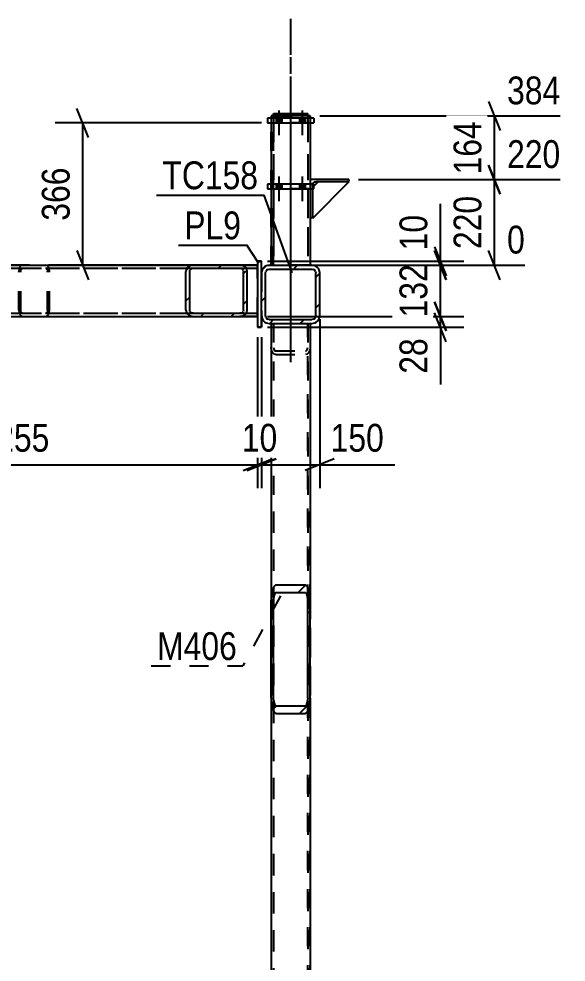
# Model space of a CAD drawing. Header units: millimetres. Extents: x -851 to 338, y -786 to 55.
# Drawn here: x 149.9 to 206.3, y -240.2 to -143 of the extents above; entities that cross this region are included whole.
import ezdxf

# ---------------------------------------------------------------- set-up
doc = ezdxf.new("R2010")
doc.units = ezdxf.units.MM
doc.linetypes.add('DXK_LINE_DOT2', pattern=[3.9198, 1.9599, -1.9599])
doc.linetypes.add('DXK_LINE_DOT3', pattern=[5.9187, 2.979, -0.9799, 0.9799, -0.9799])
doc.styles.add('Arial Narrow', font='ARIALN.TTF', dxfattribs={"height": 0.2})

# ---------------------------------------------------------------- blocks, each defined once
blk = doc.blocks.new('Part-232933133-59999 - 10991')
at = {"color": 7, "linetype": 'DXK_LINE_DOT3'}
blk.add_line((177.879, -143.749), (177.879, -178.392), dxfattribs=at)
at = {"color": 2, "linetype": 'Continuous'}
for p, q in [((175.879, -153.749), (175.879, -160.066)), ((179.879, -153.749), (179.879, -160.066))]:
    blk.add_line(p, q, dxfattribs=at)
at = {"color": 7, "linetype": 'DXK_LINE_DOT2'}
for p, q in [((179.879, -153.749), (175.879, -153.749)), ((176.119, -153.749), (176.119, -168.392)), ((179.639, -153.749), (179.639, -168.392)), ((175.879, -160.066), (175.879, -168.392)), ((179.879, -160.066), (179.879, -168.392)), ((179.879, -168.392), (175.879, -168.392))]:
    blk.add_line(p, q, dxfattribs=at)
blk = doc.blocks.new('Part-232933133-11105 - 10991')
at = {"linetype": 'Continuous'}
h = blk.add_hatch(dxfattribs=at)
h.set_pattern_fill('', scale=0.7, style=0, pattern_type=0)
h.set_pattern_definition([(45, (175.3726, -168.451), (-1.57154, 1.57154), [])])
h.paths.add_polyline_path([(175.679, -168.39), (175.373, -168.451), (175.113, -168.624), (174.94, -168.884), (174.879, -169.19), (174.879, -173.59), (174.94, -173.896), (175.113, -174.156), (175.373, -174.329), (175.679, -174.39), (180.079, -174.39), (180.385, -174.329), (180.644, -174.156), (180.818, -173.896), (180.879, -173.59), (180.879, -169.19), (180.818, -168.884), (180.644, -168.624), (180.385, -168.451), (180.079, -168.39)])
h.paths.add_polyline_path([(180.232, -168.821), (180.362, -168.907), (180.448, -169.037), (180.479, -169.19), (180.479, -173.59), (180.448, -173.743), (180.362, -173.873), (180.232, -173.96), (180.079, -173.99), (175.679, -173.99), (175.526, -173.96), (175.396, -173.873), (175.309, -173.743), (175.279, -173.59), (175.279, -169.19), (175.309, -169.037), (175.396, -168.907), (175.526, -168.821), (175.679, -168.79), (180.079, -168.79)])
at = {"color": 2, "linetype": 'Continuous'}
for p, q in [((174.94, -168.884), (174.879, -169.19)), ((175.679, -168.39), (175.373, -168.451)), ((175.526, -168.821), (175.679, -168.79)), ((175.679, -168.39), (180.079, -168.39)), ((175.679, -168.79), (180.079, -168.79)), ((180.385, -168.451), (180.079, -168.39)), ((180.079, -168.79), (180.232, -168.821)), ((180.879, -169.19), (180.818, -168.884)), ((174.879, -173.59), (174.879, -169.19)), ((175.279, -169.19), (175.309, -169.037)), ((175.279, -173.59), (175.279, -169.19)), ((180.448, -169.037), (180.479, -169.19)), ((180.479, -173.59), (180.479, -169.19)), ((180.879, -173.59), (180.879, -169.19)), ((174.879, -173.59), (174.94, -173.896)), ((175.309, -173.743), (175.279, -173.59)), ((180.479, -173.59), (180.448, -173.743)), ((180.818, -173.896), (180.879, -173.59)), ((175.373, -174.329), (175.679, -174.39)), ((175.679, -173.99), (175.526, -173.96)), ((175.679, -173.99), (180.079, -173.99)), ((175.679, -174.39), (180.079, -174.39)), ((180.232, -173.96), (180.079, -173.99)), ((180.079, -174.39), (180.385, -174.329))]:
    blk.add_line(p, q, dxfattribs=at)
at = {"color": 7, "linetype": 'DXK_LINE_DOT3'}
blk.add_line((177.879, -171.39), (177.879, -171.39), dxfattribs=at)
at = {"color": 2, "linetype": 'Continuous'}
for centre, radius, start, end in [((175.679, -169.19), 0.8, 112.5, 157.5), ((175.679, -169.19), 0.4, 112.5, 157.5), ((180.079, -169.19), 0.4, 22.5, 67.5), ((180.079, -169.19), 0.8, 22.5, 67.5), ((175.679, -173.59), 0.4, 202.5, 247.5), ((180.079, -173.59), 0.4, 292.5, 337.5), ((175.679, -173.59), 0.8, 202.5, 247.5), ((180.079, -173.59), 0.8, 292.5, 337.5)]:
    blk.add_arc(centre, radius, start, end, dxfattribs=at)
blk = doc.blocks.new('Part-232933133-11073 - 10991')
at = {"color": 7, "linetype": 'DXK_LINE_DOT2'}
for p, q in [((149.908, -168.785), (149.879, -169.03)), ((149.991, -168.577), (149.908, -168.785)), ((150.115, -168.439), (149.991, -168.577)), ((150.07, -169.03), (150.085, -168.908)), ((150.085, -168.908), (150.127, -168.804)), ((150.262, -168.39), (150.115, -168.439)), ((150.127, -168.804), (150.189, -168.734)), ((150.189, -168.734), (150.262, -168.71)), ((150.262, -168.39), (152.656, -168.39)), ((150.262, -168.39), (169.774, -168.39)), ((150.262, -168.71), (169.774, -168.71)), ((150.262, -168.71), (152.656, -168.71)), ((152.656, -168.39), (174.479, -168.39)), ((152.802, -168.439), (152.656, -168.39)), ((152.656, -168.71), (174.479, -168.71)), ((152.656, -168.71), (152.729, -168.734)), ((152.729, -168.734), (152.791, -168.804)), ((152.791, -168.804), (152.833, -168.908)), ((152.927, -168.577), (152.802, -168.439)), ((152.833, -168.908), (152.847, -169.03)), ((153.01, -168.785), (152.927, -168.577)), ((153.039, -169.03), (153.01, -168.785)), ((174.479, -168.39), (174.479, -173.67)), ((149.879, -173.03), (149.879, -169.03)), ((150.07, -173.03), (150.07, -169.03)), ((152.847, -173.03), (152.847, -169.03)), ((153.039, -173.03), (153.039, -169.03)), ((149.879, -173.03), (149.908, -173.275)), ((149.908, -173.275), (149.991, -173.483)), ((149.991, -173.483), (150.115, -173.621)), ((150.085, -173.152), (150.07, -173.03)), ((150.127, -173.256), (150.085, -173.152)), ((150.115, -173.621), (150.262, -173.67)), ((150.189, -173.326), (150.127, -173.256)), ((150.262, -173.35), (150.189, -173.326)), ((150.262, -173.35), (169.774, -173.35)), ((150.262, -173.35), (152.656, -173.35)), ((150.262, -173.67), (152.656, -173.67)), ((150.262, -173.67), (169.774, -173.67)), ((152.729, -173.326), (152.656, -173.35)), ((152.656, -173.35), (174.479, -173.35)), ((152.656, -173.67), (152.802, -173.621)), ((152.656, -173.67), (174.479, -173.67)), ((152.791, -173.256), (152.729, -173.326)), ((152.833, -173.152), (152.791, -173.256)), ((152.802, -173.621), (152.927, -173.483)), ((152.847, -173.03), (152.833, -173.152)), ((152.927, -173.483), (153.01, -173.275)), ((153.01, -173.275), (153.039, -173.03))]:
    blk.add_line(p, q, dxfattribs=at)
blk = doc.blocks.new('Part-232933133-11074 - 10991')
at = {"linetype": 'Continuous'}
h = blk.add_hatch(dxfattribs=at)
h.set_pattern_fill('', scale=0.7, style=0, pattern_type=0)
h.set_pattern_definition([(45, (167.57, -168.4386), (-1.57154, 1.57154), [])])
h.paths.add_polyline_path([(167.863, -168.39), (167.57, -168.439), (167.322, -168.577), (167.155, -168.785), (167.097, -169.03), (167.097, -173.03), (167.155, -173.275), (167.322, -173.482), (167.57, -173.621), (167.863, -173.67), (172.651, -173.67), (172.944, -173.621), (173.193, -173.482), (173.359, -173.275), (173.417, -173.03), (173.417, -169.03), (173.359, -168.785), (173.193, -168.577), (172.944, -168.439), (172.651, -168.39)])
h.paths.add_polyline_path([(172.651, -168.71), (172.798, -168.734), (172.922, -168.804), (173.005, -168.907), (173.034, -169.03), (173.034, -173.03), (173.005, -173.152), (172.922, -173.256), (172.798, -173.326), (172.651, -173.35), (167.863, -173.35), (167.717, -173.326), (167.592, -173.256), (167.509, -173.152), (167.48, -173.03), (167.48, -169.03), (167.509, -168.907), (167.592, -168.804), (167.717, -168.734), (167.863, -168.71)])
at = {"color": 2, "linetype": 'Continuous'}
for p, q in [((167.155, -168.785), (167.097, -169.03)), ((167.48, -169.03), (167.509, -168.907)), ((167.863, -168.39), (167.57, -168.439)), ((167.717, -168.734), (167.863, -168.71)), ((167.863, -168.39), (172.651, -168.39)), ((167.863, -168.71), (172.651, -168.71)), ((172.651, -168.39), (174.479, -168.39)), ((172.944, -168.439), (172.651, -168.39)), ((172.651, -168.71), (172.798, -168.734)), ((173.005, -168.907), (173.034, -169.03)), ((173.417, -169.03), (173.359, -168.785)), ((167.097, -173.03), (167.097, -169.03)), ((167.48, -173.03), (167.48, -169.03)), ((173.034, -173.03), (173.034, -169.03)), ((173.417, -173.03), (173.417, -169.03)), ((167.097, -173.03), (167.155, -173.275)), ((167.509, -173.152), (167.48, -173.03)), ((167.57, -173.621), (167.863, -173.67)), ((167.863, -173.35), (167.717, -173.326)), ((167.863, -173.35), (172.651, -173.35)), ((167.863, -173.67), (172.651, -173.67)), ((172.798, -173.326), (172.651, -173.35)), ((172.651, -173.67), (172.944, -173.621)), ((174.479, -173.67), (172.651, -173.67)), ((173.034, -173.03), (173.005, -173.152)), ((173.359, -173.275), (173.417, -173.03))]:
    blk.add_line(p, q, dxfattribs=at)
at = {"color": 7, "linetype": 'DXK_LINE_DOT2'}
for p, q in [((174.479, -168.39), (167.863, -168.39)), ((167.863, -168.71), (174.479, -168.71)), ((172.651, -168.71), (174.479, -168.71)), ((174.479, -173.67), (174.479, -168.39)), ((167.863, -173.35), (174.479, -173.35)), ((167.863, -173.67), (174.479, -173.67)), ((172.651, -173.35), (174.479, -173.35))]:
    blk.add_line(p, q, dxfattribs=at)
at = {"color": 2, "linetype": 'Continuous'}
for centre, radius, start, end in [((167.788, -169.12), 0.716, 107.70117, 152.05364), ((167.825, -169.075), 0.358, 107.70117, 152.05364), ((172.689, -169.075), 0.358, 27.94624, 72.29883), ((172.727, -169.12), 0.716, 27.94624, 72.29883), ((167.788, -172.939), 0.716, 207.94624, 252.29883), ((167.825, -172.985), 0.358, 207.94624, 252.29883), ((172.689, -172.985), 0.358, 287.70117, 332.05364), ((172.727, -172.939), 0.716, 287.70117, 332.05364)]:
    blk.add_arc(centre, radius, start, end, dxfattribs=at)
blk = doc.blocks.new('Part-232933133-11110 - 10991')
at = {"linetype": 'Continuous'}
h = blk.add_hatch(dxfattribs=at)
h.set_pattern_fill('', scale=0.7, style=0, pattern_type=0)
h.set_pattern_definition([(45, (176.175, -201.4343), (-1.57154, 1.57154), [])])
h.paths.add_polyline_path([(176.359, -201.313), (176.175, -201.434), (176.019, -201.779), (175.915, -202.294), (175.879, -202.901), (175.879, -212.959), (175.915, -213.566), (176.019, -214.082), (176.175, -214.426), (176.359, -214.547), (179.399, -214.547), (179.582, -214.426), (179.738, -214.082), (179.842, -213.566), (179.879, -212.959), (179.879, -202.901), (179.842, -202.294), (179.738, -201.779), (179.582, -201.434), (179.399, -201.313)])
h.paths.add_polyline_path([(179.491, -202.168), (179.568, -202.34), (179.62, -202.598), (179.639, -202.901), (179.639, -212.959), (179.62, -213.263), (179.568, -213.52), (179.491, -213.692), (179.399, -213.753), (176.359, -213.753), (176.267, -213.692), (176.189, -213.52), (176.137, -213.263), (176.119, -212.959), (176.119, -202.901), (176.137, -202.598), (176.189, -202.34), (176.267, -202.168), (176.359, -202.107), (179.399, -202.107)])
at = {"color": 2, "linetype": 'Continuous'}
for p, q in [((175.879, -174.39), (175.879, -202.901)), ((179.879, -174.39), (179.879, -202.901)), ((176.359, -201.313), (176.175, -201.434)), ((176.359, -201.313), (179.399, -201.313)), ((179.582, -201.434), (179.399, -201.313)), ((175.915, -202.294), (175.879, -202.901)), ((175.879, -212.959), (175.879, -202.901)), ((176.119, -202.901), (176.137, -202.598)), ((176.119, -212.959), (176.119, -202.901)), ((176.267, -202.168), (176.359, -202.107)), ((176.359, -202.107), (179.399, -202.107)), ((179.399, -202.107), (179.491, -202.168)), ((179.62, -202.598), (179.639, -202.901)), ((179.639, -212.959), (179.639, -202.901)), ((179.879, -202.901), (179.842, -202.294)), ((179.879, -212.959), (179.879, -202.901)), ((175.879, -212.959), (175.915, -213.566)), ((176.137, -213.263), (176.119, -212.959)), ((179.639, -212.959), (179.62, -213.263)), ((179.842, -213.566), (179.879, -212.959)), ((176.175, -214.426), (176.359, -214.547)), ((176.359, -213.753), (176.267, -213.692)), ((176.359, -213.753), (179.399, -213.753)), ((176.359, -214.547), (179.399, -214.547)), ((179.491, -213.692), (179.399, -213.753)), ((179.399, -214.547), (179.582, -214.426))]:
    blk.add_line(p, q, dxfattribs=at)
at = {"color": 7, "linetype": 'DXK_LINE_DOT2'}
for p, q in [((175.879, -174.39), (179.879, -174.39)), ((176.119, -174.39), (176.119, -212.959)), ((179.639, -174.39), (179.639, -212.959)), ((175.915, -177.139), (175.879, -176.856)), ((176.019, -177.379), (175.915, -177.139)), ((176.175, -177.539), (176.019, -177.379)), ((176.119, -176.856), (176.137, -176.998)), ((176.137, -176.998), (176.189, -177.118)), ((176.359, -177.595), (176.175, -177.539)), ((176.189, -177.118), (176.267, -177.198)), ((176.267, -177.198), (176.359, -177.226)), ((176.359, -177.226), (179.399, -177.226)), ((176.359, -177.595), (179.399, -177.595)), ((179.399, -177.226), (179.491, -177.198)), ((179.582, -177.539), (179.399, -177.595)), ((179.491, -177.198), (179.568, -177.118)), ((179.568, -177.118), (179.62, -176.998)), ((179.738, -177.379), (179.582, -177.539)), ((179.62, -176.998), (179.639, -176.856)), ((179.842, -177.139), (179.738, -177.379)), ((179.879, -176.856), (179.842, -177.139)), ((175.879, -202.901), (175.879, -212.959)), ((179.879, -202.901), (179.879, -212.959))]:
    blk.add_line(p, q, dxfattribs=at)
at = {"color": 2, "linetype": 'Continuous'}
for centre, radius, start, end in [((177.918, -202.43), 2.007, 150.25897, 176.10407), ((177.839, -202.43), 2.007, 3.89594, 29.74104), ((177.138, -202.666), 1.004, 150.25897, 176.10407), ((178.619, -202.666), 1.004, 3.89594, 29.74104), ((177.918, -213.43), 2.007, 183.89594, 209.74104), ((177.138, -213.194), 1.004, 183.89594, 209.74104), ((178.619, -213.194), 1.004, 330.25897, 356.10407), ((177.839, -213.43), 2.007, 330.25897, 356.10407)]:
    blk.add_arc(centre, radius, start, end, dxfattribs=at)
blk = doc.blocks.new('Part-232933133-11111 - 10991')
at = {"color": 7, "linetype": 'DXK_LINE_DOT2'}
for p, q in [((175.879, -193.742), (175.879, -293.39)), ((176.119, -193.742), (176.119, -293.39)), ((179.639, -193.742), (179.639, -293.39)), ((179.879, -293.39), (179.879, -193.742))]:
    blk.add_line(p, q, dxfattribs=at)
blk = doc.blocks.new('Part-232933133-60047 - 10991')
at = {"color": 2, "linetype": 'Continuous'}
for p, q in [((183.879, -159.826), (180.119, -163.586)), ((180.719, -159.826), (180.279, -160.266)), ((183.659, -159.826), (183.879, -159.826)), ((180.119, -163.366), (180.119, -163.586))]:
    blk.add_line(p, q, dxfattribs=at)
at = {"color": 7, "linetype": 'DXK_LINE_DOT2'}
for p, q in [((180.279, -160.266), (180.119, -160.426)), ((183.659, -159.826), (180.719, -159.826)), ((180.119, -160.426), (180.119, -163.366))]:
    blk.add_line(p, q, dxfattribs=at)
blk = doc.blocks.new('Part-232933133-60036 - 10991')
at = {"color": 7, "linetype": 'DXK_LINE_DOT2'}
for p, q in [((175.879, -153.029), (179.879, -153.029)), ((175.879, -168.392), (175.879, -153.029)), ((176.119, -168.392), (176.119, -153.029)), ((179.639, -153.029), (179.639, -168.392)), ((179.879, -153.029), (179.879, -168.392)), ((179.879, -168.392), (175.879, -168.392))]:
    blk.add_line(p, q, dxfattribs=at)
blk = doc.blocks.new('Part-232933133-60035 - 10991')
at = {"color": 2, "linetype": 'Continuous'}
for p, q in [((180.279, -160.066), (175.479, -160.066)), ((175.479, -160.066), (175.479, -160.546)), ((180.279, -160.546), (180.279, -160.066)), ((175.479, -160.546), (180.279, -160.546))]:
    blk.add_line(p, q, dxfattribs=at)
blk = doc.blocks.new('Part-232933133-11140 - 10991')
at = {"color": 7, "linetype": 'DXK_LINE_DOT2'}
for p, q in [((175.879, -174.39), (175.879, -212.959)), ((175.879, -174.39), (179.879, -174.39)), ((176.119, -174.39), (176.119, -293.39)), ((179.639, -293.39), (179.639, -174.39)), ((179.879, -174.39), (179.879, -212.959))]:
    blk.add_line(p, q, dxfattribs=at)
at = {"color": 2, "linetype": 'Continuous'}
for p, q in [((175.879, -212.959), (175.879, -293.39)), ((179.879, -212.959), (179.879, -293.39))]:
    blk.add_line(p, q, dxfattribs=at)
blk = doc.blocks.new('Part-232933133-11150 - 10991')
at = {"color": 7, "linetype": 'DXK_LINE_DOT2'}
for p, q in [((125.196, -168.39), (149.496, -168.39)), ((125.196, -168.71), (174.479, -168.71)), ((174.479, -168.39), (129.984, -168.39)), ((129.984, -168.71), (174.479, -168.71)), ((167.862, -168.39), (174.479, -168.39)), ((174.479, -173.67), (174.479, -168.39)), ((125.196, -173.35), (174.479, -173.35)), ((125.196, -173.67), (149.496, -173.67)), ((129.984, -173.35), (174.479, -173.35)), ((129.984, -173.67), (174.479, -173.67)), ((167.864, -173.67), (174.479, -173.67))]:
    blk.add_line(p, q, dxfattribs=at)
at = {"color": 2, "linetype": 'Continuous'}
for p, q in [((149.496, -168.39), (167.862, -168.39)), ((149.496, -173.67), (167.864, -173.67))]:
    blk.add_line(p, q, dxfattribs=at)
blk = doc.blocks.new('Part-232933133-11250 - 10991')
at = {"color": 2, "linetype": 'Continuous'}
for p, q in [((174.479, -167.99), (174.479, -167.99)), ((174.479, -167.99), (174.479, -174.79)), ((174.879, -167.99), (174.479, -167.99)), ((174.879, -167.99), (174.879, -167.99)), ((174.879, -169.19), (174.879, -167.99)), ((174.879, -173.59), (174.879, -174.79)), ((174.879, -174.79), (174.479, -174.79)), ((174.879, -174.79), (174.879, -174.79))]:
    blk.add_line(p, q, dxfattribs=at)
at = {"color": 7, "linetype": 'DXK_LINE_DOT2'}
for p, q in [((174.479, -167.99), (174.879, -167.99)), ((174.879, -169.19), (174.879, -173.59)), ((174.479, -174.79), (174.879, -174.79))]:
    blk.add_line(p, q, dxfattribs=at)
blk = doc.blocks.new('Part-232933133-11251 - 10991')
at = {"color": 7, "linetype": 'DXK_LINE_DOT2'}
for p, q in [((174.879, -167.99), (174.479, -167.99)), ((174.479, -167.99), (174.479, -174.79)), ((174.879, -174.79), (174.879, -167.99)), ((174.479, -174.79), (174.879, -174.79))]:
    blk.add_line(p, q, dxfattribs=at)
blk = doc.blocks.new('Bolt-232933133-60072 - 10991')
at = {"linetype": 'Continuous'}
for points in [[(176.399, -153.749), (176.959, -153.749), (176.959, -153.269), (176.399, -153.269)], [(176.399, -153.749), (176.959, -153.749), (176.959, -153.269), (176.399, -153.269)], [(178.799, -153.749), (179.359, -153.749), (179.359, -153.269), (178.799, -153.269)], [(178.799, -153.749), (179.359, -153.749), (179.359, -153.269), (178.799, -153.269)]]:
    blk.add_hatch(color=1, dxfattribs=at).paths.add_polyline_path(points)
at = {"color": 1, "linetype": 'Continuous'}
for p, q in [((176.679, -152.469), (176.679, -154.989)), ((176.679, -152.469), (176.679, -154.989)), ((179.079, -152.469), (179.079, -154.989)), ((179.079, -152.469), (179.079, -154.989)), ((176.399, -153.269), (176.399, -153.749)), ((176.399, -153.269), (176.399, -153.749)), ((176.959, -153.269), (176.959, -153.749)), ((176.959, -153.269), (176.959, -153.749)), ((178.799, -153.269), (178.799, -153.749)), ((178.799, -153.269), (178.799, -153.749)), ((179.359, -153.269), (179.359, -153.749)), ((179.359, -153.269), (179.359, -153.749))]:
    blk.add_line(p, q, dxfattribs=at)
blk = doc.blocks.new('Part-232933133-60045 - 10991')
at = {"color": 2, "linetype": 'Continuous'}
for p, q in [((176.119, -153.029), (176.119, -152.789)), ((176.119, -152.789), (179.639, -152.789)), ((179.639, -153.029), (179.639, -152.789))]:
    blk.add_line(p, q, dxfattribs=at)
at = {"color": 7, "linetype": 'DXK_LINE_DOT2'}
blk.add_line((176.119, -153.029), (179.639, -153.029), dxfattribs=at)
blk = doc.blocks.new('Bolt-232933133-60087 - 10991')
at = {"linetype": 'Continuous'}
for points in [[(176.399, -160.546), (176.959, -160.546), (176.959, -160.066), (176.399, -160.066)], [(176.399, -160.546), (176.959, -160.546), (176.959, -160.066), (176.399, -160.066)], [(178.799, -160.546), (179.359, -160.546), (179.359, -160.066), (178.799, -160.066)], [(178.799, -160.546), (179.359, -160.546), (179.359, -160.066), (178.799, -160.066)]]:
    blk.add_hatch(color=1, dxfattribs=at).paths.add_polyline_path(points)
at = {"color": 1, "linetype": 'Continuous'}
for p, q in [((176.679, -159.266), (176.679, -161.786)), ((176.679, -159.266), (176.679, -161.786)), ((179.079, -159.266), (179.079, -161.786)), ((179.079, -159.266), (179.079, -161.786)), ((176.399, -160.066), (176.399, -160.546)), ((176.399, -160.066), (176.399, -160.546)), ((176.959, -160.066), (176.959, -160.546)), ((176.959, -160.066), (176.959, -160.546)), ((178.799, -160.066), (178.799, -160.546)), ((178.799, -160.066), (178.799, -160.546)), ((179.359, -160.066), (179.359, -160.546)), ((179.359, -160.066), (179.359, -160.546))]:
    blk.add_line(p, q, dxfattribs=at)
blk = doc.blocks.new('Part-232933133-60000 - 10991')
at = {"color": 2, "linetype": 'Continuous'}
for p, q in [((175.479, -153.269), (175.479, -153.749)), ((180.279, -153.269), (175.479, -153.269)), ((180.279, -153.269), (180.279, -153.749)), ((175.479, -153.749), (180.279, -153.749))]:
    blk.add_line(p, q, dxfattribs=at)
blk = doc.blocks.new('Part-232933133-60003 - 10991')
at = {"color": 7, "linetype": 'DXK_LINE_DOT3'}
blk.add_line((177.879, -143.029), (177.879, -178.392), dxfattribs=at)
at = {"color": 2, "linetype": 'Continuous'}
for p, q in [((175.879, -153.029), (175.879, -153.269)), ((179.879, -153.029), (175.879, -153.029)), ((179.879, -153.029), (179.879, -153.269))]:
    blk.add_line(p, q, dxfattribs=at)
at = {"color": 7, "linetype": 'DXK_LINE_DOT2'}
for p, q in [((175.879, -153.269), (175.879, -168.392)), ((176.119, -153.029), (176.119, -168.392)), ((176.137, -153.029), (176.119, -153.029)), ((176.119, -153.029), (176.137, -153.029)), ((176.175, -153.029), (176.137, -153.029)), ((176.137, -153.029), (176.175, -153.029)), ((179.639, -153.029), (179.639, -168.392)), ((179.879, -153.269), (179.879, -168.392)), ((179.879, -168.392), (175.879, -168.392))]:
    blk.add_line(p, q, dxfattribs=at)
blk = doc.blocks.new('Part-232933133-60034 - 10991')
at = {"color": 7, "linetype": 'DXK_LINE_DOT3'}
blk.add_line((177.879, -150.546), (177.879, -178.392), dxfattribs=at)
at = {"color": 2, "linetype": 'Continuous'}
for p, q in [((175.879, -160.546), (175.879, -168.39)), ((179.879, -160.546), (179.879, -168.39))]:
    blk.add_line(p, q, dxfattribs=at)
at = {"color": 7, "linetype": 'DXK_LINE_DOT2'}
for p, q in [((179.879, -160.546), (175.879, -160.546)), ((176.119, -160.546), (176.119, -168.392)), ((179.639, -160.546), (179.639, -168.392)), ((175.879, -168.392), (175.879, -168.39)), ((179.879, -168.392), (175.879, -168.392)), ((179.879, -168.39), (179.879, -168.392))]:
    blk.add_line(p, q, dxfattribs=at)
blk = doc.blocks.new('Part-232933133-60046 - 10991')
at = {"color": 2, "linetype": 'Continuous'}
for p, q in [((183.879, -159.586), (179.879, -159.586)), ((180.139, -160.066), (180.145, -160.036)), ((180.329, -159.852), (180.459, -159.826)), ((183.659, -159.826), (180.459, -159.826)), ((183.743, -159.81), (183.659, -159.826)), ((183.814, -159.762), (183.743, -159.81)), ((183.862, -159.691), (183.814, -159.762)), ((183.879, -159.606), (183.862, -159.691)), ((183.879, -159.606), (183.879, -159.586)), ((180.119, -160.546), (180.119, -163.366)), ((179.879, -163.586), (179.899, -163.586)), ((179.983, -163.57), (179.899, -163.586)), ((180.054, -163.522), (179.983, -163.57)), ((180.102, -163.451), (180.054, -163.522)), ((180.119, -163.366), (180.102, -163.451))]:
    blk.add_line(p, q, dxfattribs=at)
at = {"color": 7, "linetype": 'DXK_LINE_DOT2'}
for p, q in [((179.879, -159.586), (179.879, -163.586)), ((180.145, -160.036), (180.119, -160.166)), ((180.119, -160.166), (180.139, -160.066)), ((180.119, -160.166), (180.119, -160.546)), ((180.459, -159.826), (180.329, -159.852)), ((183.879, -159.586), (183.879, -159.606)), ((179.879, -163.586), (179.899, -163.586))]:
    blk.add_line(p, q, dxfattribs=at)
at = {"color": 7, "linetype": 'DXK_LINE_DOT3'}
blk.add_line((181.879, -161.586), (181.879, -161.586), dxfattribs=at)
at = {"color": 2, "linetype": 'Continuous'}
blk.add_arc((180.459, -160.166), 0.34, 112.5, 157.5, dxfattribs=at)
at = {"color": 7, "linetype": 'DXK_LINE_DOT2'}
blk.add_arc((180.459, -160.166), 0.34, 112.5, 157.5, dxfattribs=at)
blk = doc.blocks.new('StraightDimension-232933133-11310 - 10991')
at = {"color": 7, "linetype": 'Continuous'}
for p, q in [((124.28, -175.07), (124.28, -191.348)), ((174.479, -175.79), (174.479, -191.348)), ((125.78, -188.348), (122.78, -189.548)), ((172.979, -189.548), (175.979, -188.348)), ((124.28, -188.948), (174.479, -188.948))]:
    blk.add_line(p, q, dxfattribs=at)
at = {"color": 0}
blk.add_wipeout([(153.635, -188.198), (153.635, -183.998), (145.123, -183.998), (145.123, -188.198)], dxfattribs=at)
at = {"color": 3, "style": 'Arial Narrow'}
blk.add_text('1255', height=2.8633, dxfattribs=at).set_placement((145.723, -187.598))
blk = doc.blocks.new('StraightDimension-232933133-11342 - 10991')
at = {"color": 7, "linetype": 'Continuous'}
for p, q in [((180.879, -173.946), (180.879, -191.348)), ((174.879, -175.79), (174.879, -191.348)), ((173.379, -189.548), (176.379, -188.348)), ((182.379, -188.348), (179.379, -189.548)), ((174.879, -188.948), (180.879, -188.948)), ((180.879, -188.948), (188.613, -188.948)), ((180.879, -188.948), (188.613, -188.948))]:
    blk.add_line(p, q, dxfattribs=at)
at = {"color": 0}
blk.add_wipeout([(188.088, -188.198), (188.088, -183.998), (181.404, -183.998), (181.404, -188.198)], dxfattribs=at)
at = {"color": 3, "style": 'Arial Narrow'}
blk.add_text('150', height=2.8633, dxfattribs=at).set_placement((182.004, -187.598))
blk = doc.blocks.new('StraightDimension-232933133-11444 - 10991')
at = {"color": 7, "linetype": 'Continuous'}
for p, q in [((192.71, -172.17), (193.91, -175.17)), ((175.479, -173.67), (195.71, -173.67)), ((193.91, -176.29), (192.71, -173.29)), ((193.31, -174.79), (193.31, -173.67)), ((175.479, -174.79), (195.71, -174.79)), ((193.31, -174.79), (193.31, -180.696)), ((193.31, -174.79), (193.31, -180.696))]:
    blk.add_line(p, q, dxfattribs=at)
at = {"color": 0}
blk.add_wipeout([(192.56, -175.315), (188.36, -175.315), (188.36, -180.171), (192.56, -180.171)], dxfattribs=at)
at = {"color": 3, "style": 'Arial Narrow'}
blk.add_text('28', height=2.8633, rotation=90.00021, dxfattribs=at).set_placement((191.96, -179.571))
blk = doc.blocks.new('StraightDimension-232933133-11326 - 10991')
at = {"color": 7, "linetype": 'Continuous'}
for p, q in [((174.479, -175.79), (174.479, -191.348)), ((174.879, -175.79), (174.879, -191.348)), ((172.979, -189.548), (175.979, -188.348)), ((176.379, -188.348), (173.379, -189.548)), ((174.479, -188.948), (174.879, -188.948))]:
    blk.add_line(p, q, dxfattribs=at)
at = {"color": 0}
blk.add_wipeout([(177.107, -188.198), (177.107, -183.998), (172.251, -183.998), (172.251, -188.198)], dxfattribs=at)
at = {"color": 3, "style": 'Arial Narrow'}
blk.add_text('10', height=2.8633, dxfattribs=at).set_placement((172.851, -187.598))
blk = doc.blocks.new('StraightDimension-232933133-11461 - 10991')
at = {"color": 7, "linetype": 'Continuous'}
for p, q in [((192.71, -166.89), (193.91, -169.89)), ((175.479, -168.39), (195.71, -168.39)), ((193.31, -173.67), (193.31, -168.39)), ((193.91, -175.17), (192.71, -172.17)), ((175.479, -173.67), (195.71, -173.67))]:
    blk.add_line(p, q, dxfattribs=at)
at = {"color": 0}
blk.add_wipeout([(192.56, -167.688), (188.36, -167.688), (188.36, -174.372), (192.56, -174.372)], dxfattribs=at)
at = {"color": 3, "style": 'Arial Narrow'}
blk.add_text('132', height=2.8633, rotation=90.00021, dxfattribs=at).set_placement((191.96, -173.772))
blk = doc.blocks.new('StraightDimension-232933133-11476 - 10991')
at = {"color": 7, "linetype": 'Continuous'}
for p, q in [((193.31, -167.99), (193.31, -162.084)), ((193.31, -167.99), (193.31, -162.084)), ((192.71, -166.49), (193.91, -169.49)), ((193.91, -169.89), (192.71, -166.89)), ((175.479, -167.99), (195.71, -167.99)), ((193.31, -168.39), (193.31, -167.99)), ((175.479, -168.39), (195.71, -168.39))]:
    blk.add_line(p, q, dxfattribs=at)
at = {"color": 0}
blk.add_wipeout([(192.56, -162.609), (188.36, -162.609), (188.36, -167.465), (192.56, -167.465)], dxfattribs=at)
at = {"color": 3, "style": 'Arial Narrow'}
blk.add_text('10', height=2.8633, rotation=90.00021, dxfattribs=at).set_placement((191.96, -166.865))
blk = doc.blocks.new('StraightDimension-232933133-65394 - 10991')
at = {"color": 7, "linetype": 'Continuous'}
for p, q in [((157.061, -155.249), (155.861, -152.249)), ((174.879, -153.749), (153.611, -153.749)), ((156.461, -168.39), (156.461, -153.749)), ((155.861, -166.89), (157.061, -169.89)), ((173.479, -168.39), (153.611, -168.39))]:
    blk.add_line(p, q, dxfattribs=at)
at = {"color": 0}
blk.add_wipeout([(155.711, -157.727), (151.511, -157.727), (151.511, -164.412), (155.711, -164.412)], dxfattribs=at)
at = {"color": 3, "style": 'Arial Narrow'}
blk.add_text('366', height=2.8633, rotation=90.00021, dxfattribs=at).set_placement((155.111, -163.812))
blk = doc.blocks.new('StraightDimension-232933133-65403 - 10991')
at = {"color": 7, "linetype": 'Continuous'}
for p, q in [((198.279, -151.529), (199.479, -154.529)), ((180.879, -153.029), (205.663, -153.029)), ((198.879, -159.586), (198.879, -153.029)), ((199.479, -161.086), (198.279, -158.086)), ((184.879, -159.586), (205.663, -159.586))]:
    blk.add_line(p, q, dxfattribs=at)
at = {"color": 0, "linetype": 'Continuous'}
blk.add_wipeout([(206.263, -152.429), (206.263, -148.229), (199.579, -148.229), (199.579, -152.429)], dxfattribs=at)
at = {"color": 0}
blk.add_wipeout([(198.129, -152.966), (193.929, -152.966), (193.929, -159.65), (198.129, -159.65)], dxfattribs=at)
at = {"color": 3, "linetype": 'Continuous', "style": 'Arial Narrow'}
blk.add_text('384', height=2.8633, dxfattribs=at).set_placement((200.179, -151.829))
at = {"color": 3, "style": 'Arial Narrow'}
blk.add_text('164', height=2.8633, rotation=90.00021, dxfattribs=at).set_placement((197.529, -159.05))
blk = doc.blocks.new('StraightDimension-232933133-65404 - 10991')
at = {"color": 7, "linetype": 'Continuous'}
for p, q in [((198.279, -158.086), (199.479, -161.086)), ((184.879, -159.586), (205.663, -159.586)), ((198.879, -168.392), (198.879, -159.586)), ((199.479, -169.892), (198.279, -166.892)), ((180.879, -168.392), (202.007, -168.392))]:
    blk.add_line(p, q, dxfattribs=at)
at = {"color": 0, "linetype": 'Continuous'}
for points in [[(206.263, -158.986), (206.263, -154.786), (199.579, -154.786), (199.579, -158.986)], [(202.607, -167.792), (202.607, -163.592), (199.579, -163.592), (199.579, -167.792)]]:
    blk.add_wipeout(points, dxfattribs=at)
at = {"color": 0}
blk.add_wipeout([(198.129, -160.647), (193.929, -160.647), (193.929, -167.331), (198.129, -167.331)], dxfattribs=at)
at = {"color": 3, "linetype": 'Continuous', "style": 'Arial Narrow'}
for s, height, p in [('220', 2.8633, (200.179, -158.386)), ('0', 2.863, (200.179, -167.192))]:
    blk.add_text(s, height=height, dxfattribs=at).set_placement(p)
at = {"color": 3, "style": 'Arial Narrow'}
blk.add_text('220', height=2.8633, rotation=90.00021, dxfattribs=at).set_placement((197.529, -166.731))
blk = doc.blocks.new('Mark-232933133-42739 - 10991')
at = {"color": 30, "linetype": 'Continuous'}
for p in [(166.324, -166.325), (174.615, -168.224)]:
    blk.add_line(p, (173.372, -166.325), dxfattribs=at)
at = {"color": 0}
blk.add_wipeout([(172.772, -165.725), (172.772, -162.725), (166.924, -162.725), (166.924, -165.725)], dxfattribs=at)
blk.add_wipeout([(172.772, -165.725), (172.772, -162.725), (166.924, -162.725), (166.924, -165.725)], dxfattribs=at)
at = {"color": 3, "style": 'Arial Narrow'}
blk.add_text('PL9', height=2.8633, dxfattribs=at).set_placement((166.924, -165.725))
blk = doc.blocks.new('Mark-232933133-42834 - 10991')
at = {"color": 30, "linetype": 'DXK_LINE_DOT2'}
for p in [(176.832, -202.444), (163.526, -209.652)]:
    blk.add_line(p, (172.949, -209.652), dxfattribs=at)
at = {"color": 0}
blk.add_wipeout([(172.349, -209.052), (172.349, -206.052), (164.126, -206.052), (164.126, -209.052)], dxfattribs=at)
blk.add_wipeout([(172.349, -209.052), (172.349, -206.052), (164.126, -206.052), (164.126, -209.052)], dxfattribs=at)
at = {"color": 3, "style": 'Arial Narrow'}
blk.add_text('M406', height=2.8633, dxfattribs=at).set_placement((164.126, -209.052))
blk = doc.blocks.new('Mark-232933133-42844 - 10991')
at = {"color": 30, "linetype": 'Continuous'}
for p in [(164.072, -161.169), (178.041, -169.175)]:
    blk.add_line(p, (175.136, -161.169), dxfattribs=at)
at = {"color": 0}
blk.add_wipeout([(174.536, -160.569), (174.536, -157.569), (164.672, -157.569), (164.672, -160.569)], dxfattribs=at)
blk.add_wipeout([(174.536, -160.569), (174.536, -157.569), (164.672, -157.569), (164.672, -160.569)], dxfattribs=at)
at = {"color": 3, "style": 'Arial Narrow'}
blk.add_text('TC158', height=2.8633, dxfattribs=at).set_placement((164.672, -160.569))

msp = doc.modelspace()

# ---------------------------------------------------------------- block references
for name in ['Part-232933133-60003 - 10991', 'Part-232933133-59999 - 10991', 'Part-232933133-60034 - 10991', 'Bolt-232933133-60072 - 10991', 'Part-232933133-60000 - 10991', 'Part-232933133-60036 - 10991', 'Part-232933133-60045 - 10991', 'Bolt-232933133-60087 - 10991', 'Part-232933133-60035 - 10991', 'Part-232933133-60046 - 10991', 'Part-232933133-60047 - 10991', 'Part-232933133-11250 - 10991', 'Part-232933133-11251 - 10991', 'Part-232933133-11150 - 10991', 'Part-232933133-11073 - 10991', 'Part-232933133-11074 - 10991', 'Part-232933133-11105 - 10991', 'Part-232933133-11110 - 10991', 'Part-232933133-11140 - 10991', 'Part-232933133-11111 - 10991']:
    msp.add_blockref(name, (0, 0))

# ---------------------------------------------------------------- next in the draw order: block references
for name in ['StraightDimension-232933133-65403 - 10991', 'StraightDimension-232933133-65394 - 10991', 'StraightDimension-232933133-11310 - 10991', 'Mark-232933133-42834 - 10991']:
    msp.add_blockref(name, (0, 0))

# ---------------------------------------------------------------- next in the draw order: block references
for name in ['Mark-232933133-42739 - 10991', 'StraightDimension-232933133-11342 - 10991']:
    msp.add_blockref(name, (0, 0))

# ---------------------------------------------------------------- next in the draw order: block references
msp.add_blockref('StraightDimension-232933133-11444 - 10991', (0, 0))

# ---------------------------------------------------------------- next in the draw order: block references
for name in ['StraightDimension-232933133-11461 - 10991', 'StraightDimension-232933133-11326 - 10991']:
    msp.add_blockref(name, (0, 0))

# ---------------------------------------------------------------- next in the draw order: block references
msp.add_blockref('StraightDimension-232933133-11476 - 10991', (0, 0))

# ---------------------------------------------------------------- next in the draw order: block references
for name in ['StraightDimension-232933133-65404 - 10991', 'Mark-232933133-42844 - 10991']:
    msp.add_blockref(name, (0, 0))

doc.saveas('drawing.dxf')
